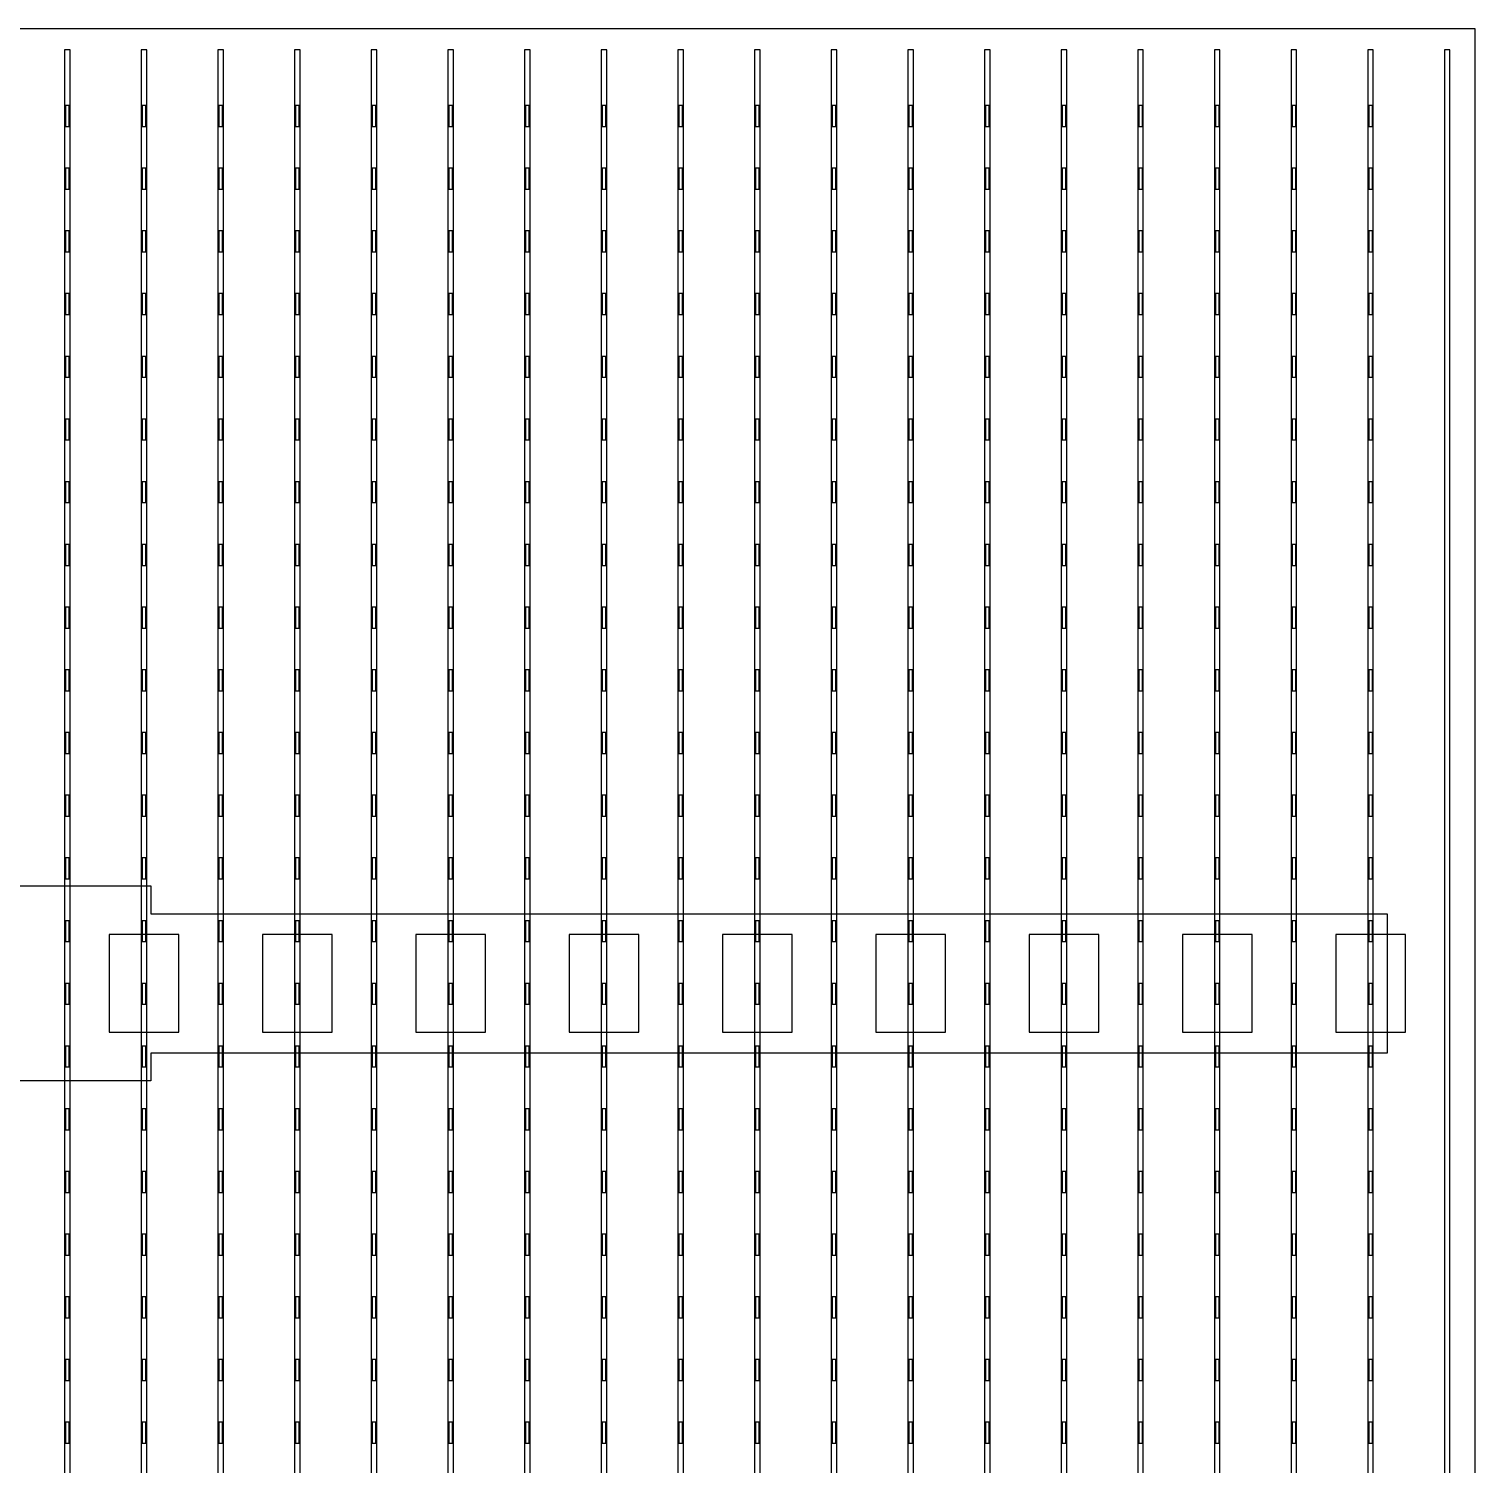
# Model space of a CAD drawing. Header units: millimetres. Extents: x -18 to 142, y -7 to 153.
# Drawn here: x 9.64 to 20.02, y 93.35 to 103.65 of the extents above; entities that cross this region are included whole.
import ezdxf

# ---------------------------------------------------------------- set-up
doc = ezdxf.new("R2010")
doc.units = ezdxf.units.MM
for name, color, linetype in [('BUSBARS', 3, 'Continuous'), ('CONTACT_PADS', 2, 'Continuous'), ('FINGERS', 1, 'Continuous'), ('INSULATION', 2, 'Continuous')]:
    doc.layers.add(name, color=color, linetype=linetype)

msp = doc.modelspace()

# ---------------------------------------------------------------- linework, layer by layer
at = {"layer": 'BUSBARS'}
msp.add_lwpolyline([(19.39, 97.3), (19.39, 96.3), (10.52, 96.3), (10.52, 96.1), (9.32, 96.1), (9.32, 96.3), (0.45, 96.3), (0.45, 97.3), (9.32, 97.3), (9.32, 97.5), (10.52, 97.5), (10.52, 97.3), (19.39, 97.3)], close=True, dxfattribs=at)
at = {"layer": 'CONTACT_PADS'}
for points in [[(9.933, 102.95), (9.933, 103.1), (9.908, 103.1), (9.908, 102.95), (9.933, 102.95)], [(10.483, 102.95), (10.483, 103.1), (10.458, 103.1), (10.458, 102.95), (10.483, 102.95)], [(11.033, 102.95), (11.033, 103.1), (11.008, 103.1), (11.008, 102.95), (11.033, 102.95)], [(11.583, 102.95), (11.583, 103.1), (11.558, 103.1), (11.558, 102.95), (11.583, 102.95)], [(12.133, 102.95), (12.133, 103.1), (12.108, 103.1), (12.108, 102.95), (12.133, 102.95)], [(12.683, 102.95), (12.683, 103.1), (12.658, 103.1), (12.658, 102.95), (12.683, 102.95)], [(13.233, 102.95), (13.233, 103.1), (13.208, 103.1), (13.208, 102.95), (13.233, 102.95)], [(13.783, 102.95), (13.783, 103.1), (13.758, 103.1), (13.758, 102.95), (13.783, 102.95)], [(14.333, 102.95), (14.333, 103.1), (14.308, 103.1), (14.308, 102.95), (14.333, 102.95)], [(14.883, 102.95), (14.883, 103.1), (14.858, 103.1), (14.858, 102.95), (14.883, 102.95)], [(15.433, 102.95), (15.433, 103.1), (15.408, 103.1), (15.408, 102.95), (15.433, 102.95)], [(15.983, 102.95), (15.983, 103.1), (15.958, 103.1), (15.958, 102.95), (15.983, 102.95)], [(16.533, 102.95), (16.533, 103.1), (16.508, 103.1), (16.508, 102.95), (16.533, 102.95)], [(17.083, 102.95), (17.083, 103.1), (17.058, 103.1), (17.058, 102.95), (17.083, 102.95)], [(17.633, 102.95), (17.633, 103.1), (17.608, 103.1), (17.608, 102.95), (17.633, 102.95)], [(18.183, 102.95), (18.183, 103.1), (18.158, 103.1), (18.158, 102.95), (18.183, 102.95)], [(18.733, 102.95), (18.733, 103.1), (18.708, 103.1), (18.708, 102.95), (18.733, 102.95)], [(19.283, 102.95), (19.283, 103.1), (19.258, 103.1), (19.258, 102.95), (19.283, 102.95)], [(9.933, 102.5), (9.933, 102.65), (9.908, 102.65), (9.908, 102.5), (9.933, 102.5)], [(10.483, 102.5), (10.483, 102.65), (10.458, 102.65), (10.458, 102.5), (10.483, 102.5)], [(11.033, 102.5), (11.033, 102.65), (11.008, 102.65), (11.008, 102.5), (11.033, 102.5)], [(11.583, 102.5), (11.583, 102.65), (11.558, 102.65), (11.558, 102.5), (11.583, 102.5)], [(12.133, 102.5), (12.133, 102.65), (12.108, 102.65), (12.108, 102.5), (12.133, 102.5)], [(12.683, 102.5), (12.683, 102.65), (12.658, 102.65), (12.658, 102.5), (12.683, 102.5)], [(13.233, 102.5), (13.233, 102.65), (13.208, 102.65), (13.208, 102.5), (13.233, 102.5)], [(13.783, 102.5), (13.783, 102.65), (13.758, 102.65), (13.758, 102.5), (13.783, 102.5)], [(14.333, 102.5), (14.333, 102.65), (14.308, 102.65), (14.308, 102.5), (14.333, 102.5)], [(14.883, 102.5), (14.883, 102.65), (14.858, 102.65), (14.858, 102.5), (14.883, 102.5)], [(15.433, 102.5), (15.433, 102.65), (15.408, 102.65), (15.408, 102.5), (15.433, 102.5)], [(15.983, 102.5), (15.983, 102.65), (15.958, 102.65), (15.958, 102.5), (15.983, 102.5)], [(16.533, 102.5), (16.533, 102.65), (16.508, 102.65), (16.508, 102.5), (16.533, 102.5)], [(17.083, 102.5), (17.083, 102.65), (17.058, 102.65), (17.058, 102.5), (17.083, 102.5)], [(17.633, 102.5), (17.633, 102.65), (17.608, 102.65), (17.608, 102.5), (17.633, 102.5)], [(18.183, 102.5), (18.183, 102.65), (18.158, 102.65), (18.158, 102.5), (18.183, 102.5)], [(18.733, 102.5), (18.733, 102.65), (18.708, 102.65), (18.708, 102.5), (18.733, 102.5)], [(19.283, 102.5), (19.283, 102.65), (19.258, 102.65), (19.258, 102.5), (19.283, 102.5)], [(9.933, 102.05), (9.933, 102.2), (9.908, 102.2), (9.908, 102.05), (9.933, 102.05)], [(10.483, 102.05), (10.483, 102.2), (10.458, 102.2), (10.458, 102.05), (10.483, 102.05)], [(11.033, 102.05), (11.033, 102.2), (11.008, 102.2), (11.008, 102.05), (11.033, 102.05)], [(11.583, 102.05), (11.583, 102.2), (11.558, 102.2), (11.558, 102.05), (11.583, 102.05)], [(12.133, 102.05), (12.133, 102.2), (12.108, 102.2), (12.108, 102.05), (12.133, 102.05)], [(12.683, 102.05), (12.683, 102.2), (12.658, 102.2), (12.658, 102.05), (12.683, 102.05)], [(13.233, 102.05), (13.233, 102.2), (13.208, 102.2), (13.208, 102.05), (13.233, 102.05)], [(13.783, 102.05), (13.783, 102.2), (13.758, 102.2), (13.758, 102.05), (13.783, 102.05)], [(14.333, 102.05), (14.333, 102.2), (14.308, 102.2), (14.308, 102.05), (14.333, 102.05)], [(14.883, 102.05), (14.883, 102.2), (14.858, 102.2), (14.858, 102.05), (14.883, 102.05)], [(15.433, 102.05), (15.433, 102.2), (15.408, 102.2), (15.408, 102.05), (15.433, 102.05)], [(15.983, 102.05), (15.983, 102.2), (15.958, 102.2), (15.958, 102.05), (15.983, 102.05)], [(16.533, 102.05), (16.533, 102.2), (16.508, 102.2), (16.508, 102.05), (16.533, 102.05)], [(17.083, 102.05), (17.083, 102.2), (17.058, 102.2), (17.058, 102.05), (17.083, 102.05)], [(17.633, 102.05), (17.633, 102.2), (17.608, 102.2), (17.608, 102.05), (17.633, 102.05)], [(18.183, 102.05), (18.183, 102.2), (18.158, 102.2), (18.158, 102.05), (18.183, 102.05)], [(18.733, 102.05), (18.733, 102.2), (18.708, 102.2), (18.708, 102.05), (18.733, 102.05)], [(19.283, 102.05), (19.283, 102.2), (19.258, 102.2), (19.258, 102.05), (19.283, 102.05)], [(9.933, 101.6), (9.933, 101.75), (9.908, 101.75), (9.908, 101.6), (9.933, 101.6)], [(10.483, 101.6), (10.483, 101.75), (10.458, 101.75), (10.458, 101.6), (10.483, 101.6)], [(11.033, 101.6), (11.033, 101.75), (11.008, 101.75), (11.008, 101.6), (11.033, 101.6)], [(11.583, 101.6), (11.583, 101.75), (11.558, 101.75), (11.558, 101.6), (11.583, 101.6)], [(12.133, 101.6), (12.133, 101.75), (12.108, 101.75), (12.108, 101.6), (12.133, 101.6)], [(12.683, 101.6), (12.683, 101.75), (12.658, 101.75), (12.658, 101.6), (12.683, 101.6)], [(13.233, 101.6), (13.233, 101.75), (13.208, 101.75), (13.208, 101.6), (13.233, 101.6)], [(13.783, 101.6), (13.783, 101.75), (13.758, 101.75), (13.758, 101.6), (13.783, 101.6)], [(14.333, 101.6), (14.333, 101.75), (14.308, 101.75), (14.308, 101.6), (14.333, 101.6)], [(14.883, 101.6), (14.883, 101.75), (14.858, 101.75), (14.858, 101.6), (14.883, 101.6)], [(15.433, 101.6), (15.433, 101.75), (15.408, 101.75), (15.408, 101.6), (15.433, 101.6)], [(15.983, 101.6), (15.983, 101.75), (15.958, 101.75), (15.958, 101.6), (15.983, 101.6)], [(16.533, 101.6), (16.533, 101.75), (16.508, 101.75), (16.508, 101.6), (16.533, 101.6)], [(17.083, 101.6), (17.083, 101.75), (17.058, 101.75), (17.058, 101.6), (17.083, 101.6)], [(17.633, 101.6), (17.633, 101.75), (17.608, 101.75), (17.608, 101.6), (17.633, 101.6)], [(18.183, 101.6), (18.183, 101.75), (18.158, 101.75), (18.158, 101.6), (18.183, 101.6)], [(18.733, 101.6), (18.733, 101.75), (18.708, 101.75), (18.708, 101.6), (18.733, 101.6)], [(19.283, 101.6), (19.283, 101.75), (19.258, 101.75), (19.258, 101.6), (19.283, 101.6)], [(9.933, 101.15), (9.933, 101.3), (9.908, 101.3), (9.908, 101.15), (9.933, 101.15)], [(10.483, 101.15), (10.483, 101.3), (10.458, 101.3), (10.458, 101.15), (10.483, 101.15)], [(11.033, 101.15), (11.033, 101.3), (11.008, 101.3), (11.008, 101.15), (11.033, 101.15)], [(11.583, 101.15), (11.583, 101.3), (11.558, 101.3), (11.558, 101.15), (11.583, 101.15)], [(12.133, 101.15), (12.133, 101.3), (12.108, 101.3), (12.108, 101.15), (12.133, 101.15)], [(12.683, 101.15), (12.683, 101.3), (12.658, 101.3), (12.658, 101.15), (12.683, 101.15)], [(13.233, 101.15), (13.233, 101.3), (13.208, 101.3), (13.208, 101.15), (13.233, 101.15)], [(13.783, 101.15), (13.783, 101.3), (13.758, 101.3), (13.758, 101.15), (13.783, 101.15)], [(14.333, 101.15), (14.333, 101.3), (14.308, 101.3), (14.308, 101.15), (14.333, 101.15)], [(14.883, 101.15), (14.883, 101.3), (14.858, 101.3), (14.858, 101.15), (14.883, 101.15)], [(15.433, 101.15), (15.433, 101.3), (15.408, 101.3), (15.408, 101.15), (15.433, 101.15)], [(15.983, 101.15), (15.983, 101.3), (15.958, 101.3), (15.958, 101.15), (15.983, 101.15)], [(16.533, 101.15), (16.533, 101.3), (16.508, 101.3), (16.508, 101.15), (16.533, 101.15)], [(17.083, 101.15), (17.083, 101.3), (17.058, 101.3), (17.058, 101.15), (17.083, 101.15)], [(17.633, 101.15), (17.633, 101.3), (17.608, 101.3), (17.608, 101.15), (17.633, 101.15)], [(18.183, 101.15), (18.183, 101.3), (18.158, 101.3), (18.158, 101.15), (18.183, 101.15)], [(18.733, 101.15), (18.733, 101.3), (18.708, 101.3), (18.708, 101.15), (18.733, 101.15)], [(19.283, 101.15), (19.283, 101.3), (19.258, 101.3), (19.258, 101.15), (19.283, 101.15)], [(9.933, 100.7), (9.933, 100.85), (9.908, 100.85), (9.908, 100.7), (9.933, 100.7)], [(10.483, 100.7), (10.483, 100.85), (10.458, 100.85), (10.458, 100.7), (10.483, 100.7)], [(11.033, 100.7), (11.033, 100.85), (11.008, 100.85), (11.008, 100.7), (11.033, 100.7)], [(11.583, 100.7), (11.583, 100.85), (11.558, 100.85), (11.558, 100.7), (11.583, 100.7)], [(12.133, 100.7), (12.133, 100.85), (12.108, 100.85), (12.108, 100.7), (12.133, 100.7)], [(12.683, 100.7), (12.683, 100.85), (12.658, 100.85), (12.658, 100.7), (12.683, 100.7)], [(13.233, 100.7), (13.233, 100.85), (13.208, 100.85), (13.208, 100.7), (13.233, 100.7)], [(13.783, 100.7), (13.783, 100.85), (13.758, 100.85), (13.758, 100.7), (13.783, 100.7)], [(14.333, 100.7), (14.333, 100.85), (14.308, 100.85), (14.308, 100.7), (14.333, 100.7)], [(14.883, 100.7), (14.883, 100.85), (14.858, 100.85), (14.858, 100.7), (14.883, 100.7)], [(15.433, 100.7), (15.433, 100.85), (15.408, 100.85), (15.408, 100.7), (15.433, 100.7)], [(15.983, 100.7), (15.983, 100.85), (15.958, 100.85), (15.958, 100.7), (15.983, 100.7)], [(16.533, 100.7), (16.533, 100.85), (16.508, 100.85), (16.508, 100.7), (16.533, 100.7)], [(17.083, 100.7), (17.083, 100.85), (17.058, 100.85), (17.058, 100.7), (17.083, 100.7)], [(17.633, 100.7), (17.633, 100.85), (17.608, 100.85), (17.608, 100.7), (17.633, 100.7)], [(18.183, 100.7), (18.183, 100.85), (18.158, 100.85), (18.158, 100.7), (18.183, 100.7)], [(18.733, 100.7), (18.733, 100.85), (18.708, 100.85), (18.708, 100.7), (18.733, 100.7)], [(19.283, 100.7), (19.283, 100.85), (19.258, 100.85), (19.258, 100.7), (19.283, 100.7)], [(9.933, 100.25), (9.933, 100.4), (9.908, 100.4), (9.908, 100.25), (9.933, 100.25)], [(10.483, 100.25), (10.483, 100.4), (10.458, 100.4), (10.458, 100.25), (10.483, 100.25)], [(11.033, 100.25), (11.033, 100.4), (11.008, 100.4), (11.008, 100.25), (11.033, 100.25)], [(11.583, 100.25), (11.583, 100.4), (11.558, 100.4), (11.558, 100.25), (11.583, 100.25)], [(12.133, 100.25), (12.133, 100.4), (12.108, 100.4), (12.108, 100.25), (12.133, 100.25)], [(12.683, 100.25), (12.683, 100.4), (12.658, 100.4), (12.658, 100.25), (12.683, 100.25)], [(13.233, 100.25), (13.233, 100.4), (13.208, 100.4), (13.208, 100.25), (13.233, 100.25)], [(13.783, 100.25), (13.783, 100.4), (13.758, 100.4), (13.758, 100.25), (13.783, 100.25)], [(14.333, 100.25), (14.333, 100.4), (14.308, 100.4), (14.308, 100.25), (14.333, 100.25)], [(14.883, 100.25), (14.883, 100.4), (14.858, 100.4), (14.858, 100.25), (14.883, 100.25)], [(15.433, 100.25), (15.433, 100.4), (15.408, 100.4), (15.408, 100.25), (15.433, 100.25)], [(15.983, 100.25), (15.983, 100.4), (15.958, 100.4), (15.958, 100.25), (15.983, 100.25)], [(16.533, 100.25), (16.533, 100.4), (16.508, 100.4), (16.508, 100.25), (16.533, 100.25)], [(17.083, 100.25), (17.083, 100.4), (17.058, 100.4), (17.058, 100.25), (17.083, 100.25)], [(17.633, 100.25), (17.633, 100.4), (17.608, 100.4), (17.608, 100.25), (17.633, 100.25)], [(18.183, 100.25), (18.183, 100.4), (18.158, 100.4), (18.158, 100.25), (18.183, 100.25)], [(18.733, 100.25), (18.733, 100.4), (18.708, 100.4), (18.708, 100.25), (18.733, 100.25)], [(19.283, 100.25), (19.283, 100.4), (19.258, 100.4), (19.258, 100.25), (19.283, 100.25)], [(9.933, 99.8), (9.933, 99.95), (9.908, 99.95), (9.908, 99.8), (9.933, 99.8)], [(10.483, 99.8), (10.483, 99.95), (10.458, 99.95), (10.458, 99.8), (10.483, 99.8)], [(11.033, 99.8), (11.033, 99.95), (11.008, 99.95), (11.008, 99.8), (11.033, 99.8)], [(11.583, 99.8), (11.583, 99.95), (11.558, 99.95), (11.558, 99.8), (11.583, 99.8)], [(12.133, 99.8), (12.133, 99.95), (12.108, 99.95), (12.108, 99.8), (12.133, 99.8)], [(12.683, 99.8), (12.683, 99.95), (12.658, 99.95), (12.658, 99.8), (12.683, 99.8)], [(13.233, 99.8), (13.233, 99.95), (13.208, 99.95), (13.208, 99.8), (13.233, 99.8)], [(13.783, 99.8), (13.783, 99.95), (13.758, 99.95), (13.758, 99.8), (13.783, 99.8)], [(14.333, 99.8), (14.333, 99.95), (14.308, 99.95), (14.308, 99.8), (14.333, 99.8)], [(14.883, 99.8), (14.883, 99.95), (14.858, 99.95), (14.858, 99.8), (14.883, 99.8)], [(15.433, 99.8), (15.433, 99.95), (15.408, 99.95), (15.408, 99.8), (15.433, 99.8)], [(15.983, 99.8), (15.983, 99.95), (15.958, 99.95), (15.958, 99.8), (15.983, 99.8)], [(16.533, 99.8), (16.533, 99.95), (16.508, 99.95), (16.508, 99.8), (16.533, 99.8)], [(17.083, 99.8), (17.083, 99.95), (17.058, 99.95), (17.058, 99.8), (17.083, 99.8)], [(17.633, 99.8), (17.633, 99.95), (17.608, 99.95), (17.608, 99.8), (17.633, 99.8)], [(18.183, 99.8), (18.183, 99.95), (18.158, 99.95), (18.158, 99.8), (18.183, 99.8)], [(18.733, 99.8), (18.733, 99.95), (18.708, 99.95), (18.708, 99.8), (18.733, 99.8)], [(19.283, 99.8), (19.283, 99.95), (19.258, 99.95), (19.258, 99.8), (19.283, 99.8)], [(9.933, 99.35), (9.933, 99.5), (9.908, 99.5), (9.908, 99.35), (9.933, 99.35)], [(10.483, 99.35), (10.483, 99.5), (10.458, 99.5), (10.458, 99.35), (10.483, 99.35)], [(11.033, 99.35), (11.033, 99.5), (11.008, 99.5), (11.008, 99.35), (11.033, 99.35)], [(11.583, 99.35), (11.583, 99.5), (11.558, 99.5), (11.558, 99.35), (11.583, 99.35)], [(12.133, 99.35), (12.133, 99.5), (12.108, 99.5), (12.108, 99.35), (12.133, 99.35)], [(12.683, 99.35), (12.683, 99.5), (12.658, 99.5), (12.658, 99.35), (12.683, 99.35)], [(13.233, 99.35), (13.233, 99.5), (13.208, 99.5), (13.208, 99.35), (13.233, 99.35)], [(13.783, 99.35), (13.783, 99.5), (13.758, 99.5), (13.758, 99.35), (13.783, 99.35)], [(14.333, 99.35), (14.333, 99.5), (14.308, 99.5), (14.308, 99.35), (14.333, 99.35)], [(14.883, 99.35), (14.883, 99.5), (14.858, 99.5), (14.858, 99.35), (14.883, 99.35)], [(15.433, 99.35), (15.433, 99.5), (15.408, 99.5), (15.408, 99.35), (15.433, 99.35)], [(15.983, 99.35), (15.983, 99.5), (15.958, 99.5), (15.958, 99.35), (15.983, 99.35)], [(16.533, 99.35), (16.533, 99.5), (16.508, 99.5), (16.508, 99.35), (16.533, 99.35)], [(17.083, 99.35), (17.083, 99.5), (17.058, 99.5), (17.058, 99.35), (17.083, 99.35)], [(17.633, 99.35), (17.633, 99.5), (17.608, 99.5), (17.608, 99.35), (17.633, 99.35)], [(18.183, 99.35), (18.183, 99.5), (18.158, 99.5), (18.158, 99.35), (18.183, 99.35)], [(18.733, 99.35), (18.733, 99.5), (18.708, 99.5), (18.708, 99.35), (18.733, 99.35)], [(19.283, 99.35), (19.283, 99.5), (19.258, 99.5), (19.258, 99.35), (19.283, 99.35)], [(9.933, 98.9), (9.933, 99.05), (9.908, 99.05), (9.908, 98.9), (9.933, 98.9)], [(10.483, 98.9), (10.483, 99.05), (10.458, 99.05), (10.458, 98.9), (10.483, 98.9)], [(11.033, 98.9), (11.033, 99.05), (11.008, 99.05), (11.008, 98.9), (11.033, 98.9)], [(11.583, 98.9), (11.583, 99.05), (11.558, 99.05), (11.558, 98.9), (11.583, 98.9)], [(12.133, 98.9), (12.133, 99.05), (12.108, 99.05), (12.108, 98.9), (12.133, 98.9)], [(12.683, 98.9), (12.683, 99.05), (12.658, 99.05), (12.658, 98.9), (12.683, 98.9)], [(13.233, 98.9), (13.233, 99.05), (13.208, 99.05), (13.208, 98.9), (13.233, 98.9)], [(13.783, 98.9), (13.783, 99.05), (13.758, 99.05), (13.758, 98.9), (13.783, 98.9)], [(14.333, 98.9), (14.333, 99.05), (14.308, 99.05), (14.308, 98.9), (14.333, 98.9)], [(14.883, 98.9), (14.883, 99.05), (14.858, 99.05), (14.858, 98.9), (14.883, 98.9)], [(15.433, 98.9), (15.433, 99.05), (15.408, 99.05), (15.408, 98.9), (15.433, 98.9)], [(15.983, 98.9), (15.983, 99.05), (15.958, 99.05), (15.958, 98.9), (15.983, 98.9)], [(16.533, 98.9), (16.533, 99.05), (16.508, 99.05), (16.508, 98.9), (16.533, 98.9)], [(17.083, 98.9), (17.083, 99.05), (17.058, 99.05), (17.058, 98.9), (17.083, 98.9)], [(17.633, 98.9), (17.633, 99.05), (17.608, 99.05), (17.608, 98.9), (17.633, 98.9)], [(18.183, 98.9), (18.183, 99.05), (18.158, 99.05), (18.158, 98.9), (18.183, 98.9)], [(18.733, 98.9), (18.733, 99.05), (18.708, 99.05), (18.708, 98.9), (18.733, 98.9)], [(19.283, 98.9), (19.283, 99.05), (19.258, 99.05), (19.258, 98.9), (19.283, 98.9)], [(9.933, 98.45), (9.933, 98.6), (9.908, 98.6), (9.908, 98.45), (9.933, 98.45)], [(10.483, 98.45), (10.483, 98.6), (10.458, 98.6), (10.458, 98.45), (10.483, 98.45)], [(11.033, 98.45), (11.033, 98.6), (11.008, 98.6), (11.008, 98.45), (11.033, 98.45)], [(11.583, 98.45), (11.583, 98.6), (11.558, 98.6), (11.558, 98.45), (11.583, 98.45)], [(12.133, 98.45), (12.133, 98.6), (12.108, 98.6), (12.108, 98.45), (12.133, 98.45)], [(12.683, 98.45), (12.683, 98.6), (12.658, 98.6), (12.658, 98.45), (12.683, 98.45)], [(13.233, 98.45), (13.233, 98.6), (13.208, 98.6), (13.208, 98.45), (13.233, 98.45)], [(13.783, 98.45), (13.783, 98.6), (13.758, 98.6), (13.758, 98.45), (13.783, 98.45)], [(14.333, 98.45), (14.333, 98.6), (14.308, 98.6), (14.308, 98.45), (14.333, 98.45)], [(14.883, 98.45), (14.883, 98.6), (14.858, 98.6), (14.858, 98.45), (14.883, 98.45)], [(15.433, 98.45), (15.433, 98.6), (15.408, 98.6), (15.408, 98.45), (15.433, 98.45)], [(15.983, 98.45), (15.983, 98.6), (15.958, 98.6), (15.958, 98.45), (15.983, 98.45)], [(16.533, 98.45), (16.533, 98.6), (16.508, 98.6), (16.508, 98.45), (16.533, 98.45)], [(17.083, 98.45), (17.083, 98.6), (17.058, 98.6), (17.058, 98.45), (17.083, 98.45)], [(17.633, 98.45), (17.633, 98.6), (17.608, 98.6), (17.608, 98.45), (17.633, 98.45)], [(18.183, 98.45), (18.183, 98.6), (18.158, 98.6), (18.158, 98.45), (18.183, 98.45)], [(18.733, 98.45), (18.733, 98.6), (18.708, 98.6), (18.708, 98.45), (18.733, 98.45)], [(19.283, 98.45), (19.283, 98.6), (19.258, 98.6), (19.258, 98.45), (19.283, 98.45)], [(9.933, 98), (9.933, 98.15), (9.908, 98.15), (9.908, 98), (9.933, 98)], [(10.483, 98), (10.483, 98.15), (10.458, 98.15), (10.458, 98), (10.483, 98)], [(11.033, 98), (11.033, 98.15), (11.008, 98.15), (11.008, 98), (11.033, 98)], [(11.583, 98), (11.583, 98.15), (11.558, 98.15), (11.558, 98), (11.583, 98)], [(12.133, 98), (12.133, 98.15), (12.108, 98.15), (12.108, 98), (12.133, 98)], [(12.683, 98), (12.683, 98.15), (12.658, 98.15), (12.658, 98), (12.683, 98)], [(13.233, 98), (13.233, 98.15), (13.208, 98.15), (13.208, 98), (13.233, 98)], [(13.783, 98), (13.783, 98.15), (13.758, 98.15), (13.758, 98), (13.783, 98)], [(14.333, 98), (14.333, 98.15), (14.308, 98.15), (14.308, 98), (14.333, 98)], [(14.883, 98), (14.883, 98.15), (14.858, 98.15), (14.858, 98), (14.883, 98)], [(15.433, 98), (15.433, 98.15), (15.408, 98.15), (15.408, 98), (15.433, 98)], [(15.983, 98), (15.983, 98.15), (15.958, 98.15), (15.958, 98), (15.983, 98)], [(16.533, 98), (16.533, 98.15), (16.508, 98.15), (16.508, 98), (16.533, 98)], [(17.083, 98), (17.083, 98.15), (17.058, 98.15), (17.058, 98), (17.083, 98)], [(17.633, 98), (17.633, 98.15), (17.608, 98.15), (17.608, 98), (17.633, 98)], [(18.183, 98), (18.183, 98.15), (18.158, 98.15), (18.158, 98), (18.183, 98)], [(18.733, 98), (18.733, 98.15), (18.708, 98.15), (18.708, 98), (18.733, 98)], [(19.283, 98), (19.283, 98.15), (19.258, 98.15), (19.258, 98), (19.283, 98)], [(9.933, 97.55), (9.933, 97.7), (9.908, 97.7), (9.908, 97.55), (9.933, 97.55)], [(10.483, 97.55), (10.483, 97.7), (10.458, 97.7), (10.458, 97.55), (10.483, 97.55)], [(11.033, 97.55), (11.033, 97.7), (11.008, 97.7), (11.008, 97.55), (11.033, 97.55)], [(11.583, 97.55), (11.583, 97.7), (11.558, 97.7), (11.558, 97.55), (11.583, 97.55)], [(12.133, 97.55), (12.133, 97.7), (12.108, 97.7), (12.108, 97.55), (12.133, 97.55)], [(12.683, 97.55), (12.683, 97.7), (12.658, 97.7), (12.658, 97.55), (12.683, 97.55)], [(13.233, 97.55), (13.233, 97.7), (13.208, 97.7), (13.208, 97.55), (13.233, 97.55)], [(13.783, 97.55), (13.783, 97.7), (13.758, 97.7), (13.758, 97.55), (13.783, 97.55)], [(14.333, 97.55), (14.333, 97.7), (14.308, 97.7), (14.308, 97.55), (14.333, 97.55)], [(14.883, 97.55), (14.883, 97.7), (14.858, 97.7), (14.858, 97.55), (14.883, 97.55)], [(15.433, 97.55), (15.433, 97.7), (15.408, 97.7), (15.408, 97.55), (15.433, 97.55)], [(15.983, 97.55), (15.983, 97.7), (15.958, 97.7), (15.958, 97.55), (15.983, 97.55)], [(16.533, 97.55), (16.533, 97.7), (16.508, 97.7), (16.508, 97.55), (16.533, 97.55)], [(17.083, 97.55), (17.083, 97.7), (17.058, 97.7), (17.058, 97.55), (17.083, 97.55)], [(17.633, 97.55), (17.633, 97.7), (17.608, 97.7), (17.608, 97.55), (17.633, 97.55)], [(18.183, 97.55), (18.183, 97.7), (18.158, 97.7), (18.158, 97.55), (18.183, 97.55)], [(18.733, 97.55), (18.733, 97.7), (18.708, 97.7), (18.708, 97.55), (18.733, 97.55)], [(19.283, 97.55), (19.283, 97.7), (19.258, 97.7), (19.258, 97.55), (19.283, 97.55)], [(9.933, 97.1), (9.933, 97.25), (9.908, 97.25), (9.908, 97.1), (9.933, 97.1)], [(10.483, 97.1), (10.483, 97.25), (10.458, 97.25), (10.458, 97.1), (10.483, 97.1)], [(11.033, 97.1), (11.033, 97.25), (11.008, 97.25), (11.008, 97.1), (11.033, 97.1)], [(11.583, 97.1), (11.583, 97.25), (11.558, 97.25), (11.558, 97.1), (11.583, 97.1)], [(12.133, 97.1), (12.133, 97.25), (12.108, 97.25), (12.108, 97.1), (12.133, 97.1)], [(12.683, 97.1), (12.683, 97.25), (12.658, 97.25), (12.658, 97.1), (12.683, 97.1)], [(13.233, 97.1), (13.233, 97.25), (13.208, 97.25), (13.208, 97.1), (13.233, 97.1)], [(13.783, 97.1), (13.783, 97.25), (13.758, 97.25), (13.758, 97.1), (13.783, 97.1)], [(14.333, 97.1), (14.333, 97.25), (14.308, 97.25), (14.308, 97.1), (14.333, 97.1)], [(14.883, 97.1), (14.883, 97.25), (14.858, 97.25), (14.858, 97.1), (14.883, 97.1)], [(15.433, 97.1), (15.433, 97.25), (15.408, 97.25), (15.408, 97.1), (15.433, 97.1)], [(15.983, 97.1), (15.983, 97.25), (15.958, 97.25), (15.958, 97.1), (15.983, 97.1)], [(16.533, 97.1), (16.533, 97.25), (16.508, 97.25), (16.508, 97.1), (16.533, 97.1)], [(17.083, 97.1), (17.083, 97.25), (17.058, 97.25), (17.058, 97.1), (17.083, 97.1)], [(17.633, 97.1), (17.633, 97.25), (17.608, 97.25), (17.608, 97.1), (17.633, 97.1)], [(18.183, 97.1), (18.183, 97.25), (18.158, 97.25), (18.158, 97.1), (18.183, 97.1)], [(18.733, 97.1), (18.733, 97.25), (18.708, 97.25), (18.708, 97.1), (18.733, 97.1)], [(19.283, 97.1), (19.283, 97.25), (19.258, 97.25), (19.258, 97.1), (19.283, 97.1)], [(9.933, 96.65), (9.933, 96.8), (9.908, 96.8), (9.908, 96.65), (9.933, 96.65)], [(10.483, 96.65), (10.483, 96.8), (10.458, 96.8), (10.458, 96.65), (10.483, 96.65)], [(11.033, 96.65), (11.033, 96.8), (11.008, 96.8), (11.008, 96.65), (11.033, 96.65)], [(11.583, 96.65), (11.583, 96.8), (11.558, 96.8), (11.558, 96.65), (11.583, 96.65)], [(12.133, 96.65), (12.133, 96.8), (12.108, 96.8), (12.108, 96.65), (12.133, 96.65)], [(12.683, 96.65), (12.683, 96.8), (12.658, 96.8), (12.658, 96.65), (12.683, 96.65)], [(13.233, 96.65), (13.233, 96.8), (13.208, 96.8), (13.208, 96.65), (13.233, 96.65)], [(13.783, 96.65), (13.783, 96.8), (13.758, 96.8), (13.758, 96.65), (13.783, 96.65)], [(14.333, 96.65), (14.333, 96.8), (14.308, 96.8), (14.308, 96.65), (14.333, 96.65)], [(14.883, 96.65), (14.883, 96.8), (14.858, 96.8), (14.858, 96.65), (14.883, 96.65)], [(15.433, 96.65), (15.433, 96.8), (15.408, 96.8), (15.408, 96.65), (15.433, 96.65)], [(15.983, 96.65), (15.983, 96.8), (15.958, 96.8), (15.958, 96.65), (15.983, 96.65)], [(16.533, 96.65), (16.533, 96.8), (16.508, 96.8), (16.508, 96.65), (16.533, 96.65)], [(17.083, 96.65), (17.083, 96.8), (17.058, 96.8), (17.058, 96.65), (17.083, 96.65)], [(17.633, 96.65), (17.633, 96.8), (17.608, 96.8), (17.608, 96.65), (17.633, 96.65)], [(18.183, 96.65), (18.183, 96.8), (18.158, 96.8), (18.158, 96.65), (18.183, 96.65)], [(18.733, 96.65), (18.733, 96.8), (18.708, 96.8), (18.708, 96.65), (18.733, 96.65)], [(19.283, 96.65), (19.283, 96.8), (19.258, 96.8), (19.258, 96.65), (19.283, 96.65)], [(9.933, 96.2), (9.933, 96.35), (9.908, 96.35), (9.908, 96.2), (9.933, 96.2)], [(10.483, 96.2), (10.483, 96.35), (10.458, 96.35), (10.458, 96.2), (10.483, 96.2)], [(11.033, 96.2), (11.033, 96.35), (11.008, 96.35), (11.008, 96.2), (11.033, 96.2)], [(11.583, 96.2), (11.583, 96.35), (11.558, 96.35), (11.558, 96.2), (11.583, 96.2)], [(12.133, 96.2), (12.133, 96.35), (12.108, 96.35), (12.108, 96.2), (12.133, 96.2)], [(12.683, 96.2), (12.683, 96.35), (12.658, 96.35), (12.658, 96.2), (12.683, 96.2)], [(13.233, 96.2), (13.233, 96.35), (13.208, 96.35), (13.208, 96.2), (13.233, 96.2)], [(13.783, 96.2), (13.783, 96.35), (13.758, 96.35), (13.758, 96.2), (13.783, 96.2)], [(14.333, 96.2), (14.333, 96.35), (14.308, 96.35), (14.308, 96.2), (14.333, 96.2)], [(14.883, 96.2), (14.883, 96.35), (14.858, 96.35), (14.858, 96.2), (14.883, 96.2)], [(15.433, 96.2), (15.433, 96.35), (15.408, 96.35), (15.408, 96.2), (15.433, 96.2)], [(15.983, 96.2), (15.983, 96.35), (15.958, 96.35), (15.958, 96.2), (15.983, 96.2)], [(16.533, 96.2), (16.533, 96.35), (16.508, 96.35), (16.508, 96.2), (16.533, 96.2)], [(17.083, 96.2), (17.083, 96.35), (17.058, 96.35), (17.058, 96.2), (17.083, 96.2)], [(17.633, 96.2), (17.633, 96.35), (17.608, 96.35), (17.608, 96.2), (17.633, 96.2)], [(18.183, 96.2), (18.183, 96.35), (18.158, 96.35), (18.158, 96.2), (18.183, 96.2)], [(18.733, 96.2), (18.733, 96.35), (18.708, 96.35), (18.708, 96.2), (18.733, 96.2)], [(19.283, 96.2), (19.283, 96.35), (19.258, 96.35), (19.258, 96.2), (19.283, 96.2)], [(9.933, 95.75), (9.933, 95.9), (9.908, 95.9), (9.908, 95.75), (9.933, 95.75)], [(10.483, 95.75), (10.483, 95.9), (10.458, 95.9), (10.458, 95.75), (10.483, 95.75)], [(11.033, 95.75), (11.033, 95.9), (11.008, 95.9), (11.008, 95.75), (11.033, 95.75)], [(11.583, 95.75), (11.583, 95.9), (11.558, 95.9), (11.558, 95.75), (11.583, 95.75)], [(12.133, 95.75), (12.133, 95.9), (12.108, 95.9), (12.108, 95.75), (12.133, 95.75)], [(12.683, 95.75), (12.683, 95.9), (12.658, 95.9), (12.658, 95.75), (12.683, 95.75)], [(13.233, 95.75), (13.233, 95.9), (13.208, 95.9), (13.208, 95.75), (13.233, 95.75)], [(13.783, 95.75), (13.783, 95.9), (13.758, 95.9), (13.758, 95.75), (13.783, 95.75)], [(14.333, 95.75), (14.333, 95.9), (14.308, 95.9), (14.308, 95.75), (14.333, 95.75)], [(14.883, 95.75), (14.883, 95.9), (14.858, 95.9), (14.858, 95.75), (14.883, 95.75)], [(15.433, 95.75), (15.433, 95.9), (15.408, 95.9), (15.408, 95.75), (15.433, 95.75)], [(15.983, 95.75), (15.983, 95.9), (15.958, 95.9), (15.958, 95.75), (15.983, 95.75)], [(16.533, 95.75), (16.533, 95.9), (16.508, 95.9), (16.508, 95.75), (16.533, 95.75)], [(17.083, 95.75), (17.083, 95.9), (17.058, 95.9), (17.058, 95.75), (17.083, 95.75)], [(17.633, 95.75), (17.633, 95.9), (17.608, 95.9), (17.608, 95.75), (17.633, 95.75)], [(18.183, 95.75), (18.183, 95.9), (18.158, 95.9), (18.158, 95.75), (18.183, 95.75)], [(18.733, 95.75), (18.733, 95.9), (18.708, 95.9), (18.708, 95.75), (18.733, 95.75)], [(19.283, 95.75), (19.283, 95.9), (19.258, 95.9), (19.258, 95.75), (19.283, 95.75)], [(9.933, 95.3), (9.933, 95.45), (9.908, 95.45), (9.908, 95.3), (9.933, 95.3)], [(10.483, 95.3), (10.483, 95.45), (10.458, 95.45), (10.458, 95.3), (10.483, 95.3)], [(11.033, 95.3), (11.033, 95.45), (11.008, 95.45), (11.008, 95.3), (11.033, 95.3)], [(11.583, 95.3), (11.583, 95.45), (11.558, 95.45), (11.558, 95.3), (11.583, 95.3)], [(12.133, 95.3), (12.133, 95.45), (12.108, 95.45), (12.108, 95.3), (12.133, 95.3)], [(12.683, 95.3), (12.683, 95.45), (12.658, 95.45), (12.658, 95.3), (12.683, 95.3)], [(13.233, 95.3), (13.233, 95.45), (13.208, 95.45), (13.208, 95.3), (13.233, 95.3)], [(13.783, 95.3), (13.783, 95.45), (13.758, 95.45), (13.758, 95.3), (13.783, 95.3)], [(14.333, 95.3), (14.333, 95.45), (14.308, 95.45), (14.308, 95.3), (14.333, 95.3)], [(14.883, 95.3), (14.883, 95.45), (14.858, 95.45), (14.858, 95.3), (14.883, 95.3)], [(15.433, 95.3), (15.433, 95.45), (15.408, 95.45), (15.408, 95.3), (15.433, 95.3)], [(15.983, 95.3), (15.983, 95.45), (15.958, 95.45), (15.958, 95.3), (15.983, 95.3)], [(16.533, 95.3), (16.533, 95.45), (16.508, 95.45), (16.508, 95.3), (16.533, 95.3)], [(17.083, 95.3), (17.083, 95.45), (17.058, 95.45), (17.058, 95.3), (17.083, 95.3)], [(17.633, 95.3), (17.633, 95.45), (17.608, 95.45), (17.608, 95.3), (17.633, 95.3)], [(18.183, 95.3), (18.183, 95.45), (18.158, 95.45), (18.158, 95.3), (18.183, 95.3)], [(18.733, 95.3), (18.733, 95.45), (18.708, 95.45), (18.708, 95.3), (18.733, 95.3)], [(19.283, 95.3), (19.283, 95.45), (19.258, 95.45), (19.258, 95.3), (19.283, 95.3)], [(9.933, 94.85), (9.933, 95), (9.908, 95), (9.908, 94.85), (9.933, 94.85)], [(10.483, 94.85), (10.483, 95), (10.458, 95), (10.458, 94.85), (10.483, 94.85)], [(11.033, 94.85), (11.033, 95), (11.008, 95), (11.008, 94.85), (11.033, 94.85)], [(11.583, 94.85), (11.583, 95), (11.558, 95), (11.558, 94.85), (11.583, 94.85)], [(12.133, 94.85), (12.133, 95), (12.108, 95), (12.108, 94.85), (12.133, 94.85)], [(12.683, 94.85), (12.683, 95), (12.658, 95), (12.658, 94.85), (12.683, 94.85)], [(13.233, 94.85), (13.233, 95), (13.208, 95), (13.208, 94.85), (13.233, 94.85)], [(13.783, 94.85), (13.783, 95), (13.758, 95), (13.758, 94.85), (13.783, 94.85)], [(14.333, 94.85), (14.333, 95), (14.308, 95), (14.308, 94.85), (14.333, 94.85)], [(14.883, 94.85), (14.883, 95), (14.858, 95), (14.858, 94.85), (14.883, 94.85)], [(15.433, 94.85), (15.433, 95), (15.408, 95), (15.408, 94.85), (15.433, 94.85)], [(15.983, 94.85), (15.983, 95), (15.958, 95), (15.958, 94.85), (15.983, 94.85)], [(16.533, 94.85), (16.533, 95), (16.508, 95), (16.508, 94.85), (16.533, 94.85)], [(17.083, 94.85), (17.083, 95), (17.058, 95), (17.058, 94.85), (17.083, 94.85)], [(17.633, 94.85), (17.633, 95), (17.608, 95), (17.608, 94.85), (17.633, 94.85)], [(18.183, 94.85), (18.183, 95), (18.158, 95), (18.158, 94.85), (18.183, 94.85)], [(18.733, 94.85), (18.733, 95), (18.708, 95), (18.708, 94.85), (18.733, 94.85)], [(19.283, 94.85), (19.283, 95), (19.258, 95), (19.258, 94.85), (19.283, 94.85)], [(9.933, 94.4), (9.933, 94.55), (9.908, 94.55), (9.908, 94.4), (9.933, 94.4)], [(10.483, 94.4), (10.483, 94.55), (10.458, 94.55), (10.458, 94.4), (10.483, 94.4)], [(11.033, 94.4), (11.033, 94.55), (11.008, 94.55), (11.008, 94.4), (11.033, 94.4)], [(11.583, 94.4), (11.583, 94.55), (11.558, 94.55), (11.558, 94.4), (11.583, 94.4)], [(12.133, 94.4), (12.133, 94.55), (12.108, 94.55), (12.108, 94.4), (12.133, 94.4)], [(12.683, 94.4), (12.683, 94.55), (12.658, 94.55), (12.658, 94.4), (12.683, 94.4)], [(13.233, 94.4), (13.233, 94.55), (13.208, 94.55), (13.208, 94.4), (13.233, 94.4)], [(13.783, 94.4), (13.783, 94.55), (13.758, 94.55), (13.758, 94.4), (13.783, 94.4)], [(14.333, 94.4), (14.333, 94.55), (14.308, 94.55), (14.308, 94.4), (14.333, 94.4)], [(14.883, 94.4), (14.883, 94.55), (14.858, 94.55), (14.858, 94.4), (14.883, 94.4)], [(15.433, 94.4), (15.433, 94.55), (15.408, 94.55), (15.408, 94.4), (15.433, 94.4)], [(15.983, 94.4), (15.983, 94.55), (15.958, 94.55), (15.958, 94.4), (15.983, 94.4)], [(16.533, 94.4), (16.533, 94.55), (16.508, 94.55), (16.508, 94.4), (16.533, 94.4)], [(17.083, 94.4), (17.083, 94.55), (17.058, 94.55), (17.058, 94.4), (17.083, 94.4)], [(17.633, 94.4), (17.633, 94.55), (17.608, 94.55), (17.608, 94.4), (17.633, 94.4)], [(18.183, 94.4), (18.183, 94.55), (18.158, 94.55), (18.158, 94.4), (18.183, 94.4)], [(18.733, 94.4), (18.733, 94.55), (18.708, 94.55), (18.708, 94.4), (18.733, 94.4)], [(19.283, 94.4), (19.283, 94.55), (19.258, 94.55), (19.258, 94.4), (19.283, 94.4)], [(9.933, 93.95), (9.933, 94.1), (9.908, 94.1), (9.908, 93.95), (9.933, 93.95)], [(10.483, 93.95), (10.483, 94.1), (10.458, 94.1), (10.458, 93.95), (10.483, 93.95)], [(11.033, 93.95), (11.033, 94.1), (11.008, 94.1), (11.008, 93.95), (11.033, 93.95)], [(11.583, 93.95), (11.583, 94.1), (11.558, 94.1), (11.558, 93.95), (11.583, 93.95)], [(12.133, 93.95), (12.133, 94.1), (12.108, 94.1), (12.108, 93.95), (12.133, 93.95)], [(12.683, 93.95), (12.683, 94.1), (12.658, 94.1), (12.658, 93.95), (12.683, 93.95)], [(13.233, 93.95), (13.233, 94.1), (13.208, 94.1), (13.208, 93.95), (13.233, 93.95)], [(13.783, 93.95), (13.783, 94.1), (13.758, 94.1), (13.758, 93.95), (13.783, 93.95)], [(14.333, 93.95), (14.333, 94.1), (14.308, 94.1), (14.308, 93.95), (14.333, 93.95)], [(14.883, 93.95), (14.883, 94.1), (14.858, 94.1), (14.858, 93.95), (14.883, 93.95)], [(15.433, 93.95), (15.433, 94.1), (15.408, 94.1), (15.408, 93.95), (15.433, 93.95)], [(15.983, 93.95), (15.983, 94.1), (15.958, 94.1), (15.958, 93.95), (15.983, 93.95)], [(16.533, 93.95), (16.533, 94.1), (16.508, 94.1), (16.508, 93.95), (16.533, 93.95)], [(17.083, 93.95), (17.083, 94.1), (17.058, 94.1), (17.058, 93.95), (17.083, 93.95)], [(17.633, 93.95), (17.633, 94.1), (17.608, 94.1), (17.608, 93.95), (17.633, 93.95)], [(18.183, 93.95), (18.183, 94.1), (18.158, 94.1), (18.158, 93.95), (18.183, 93.95)], [(18.733, 93.95), (18.733, 94.1), (18.708, 94.1), (18.708, 93.95), (18.733, 93.95)], [(19.283, 93.95), (19.283, 94.1), (19.258, 94.1), (19.258, 93.95), (19.283, 93.95)], [(9.933, 93.5), (9.933, 93.65), (9.908, 93.65), (9.908, 93.5), (9.933, 93.5)], [(10.483, 93.5), (10.483, 93.65), (10.458, 93.65), (10.458, 93.5), (10.483, 93.5)], [(11.033, 93.5), (11.033, 93.65), (11.008, 93.65), (11.008, 93.5), (11.033, 93.5)], [(11.583, 93.5), (11.583, 93.65), (11.558, 93.65), (11.558, 93.5), (11.583, 93.5)], [(12.133, 93.5), (12.133, 93.65), (12.108, 93.65), (12.108, 93.5), (12.133, 93.5)], [(12.683, 93.5), (12.683, 93.65), (12.658, 93.65), (12.658, 93.5), (12.683, 93.5)], [(13.233, 93.5), (13.233, 93.65), (13.208, 93.65), (13.208, 93.5), (13.233, 93.5)], [(13.783, 93.5), (13.783, 93.65), (13.758, 93.65), (13.758, 93.5), (13.783, 93.5)], [(14.333, 93.5), (14.333, 93.65), (14.308, 93.65), (14.308, 93.5), (14.333, 93.5)], [(14.883, 93.5), (14.883, 93.65), (14.858, 93.65), (14.858, 93.5), (14.883, 93.5)], [(15.433, 93.5), (15.433, 93.65), (15.408, 93.65), (15.408, 93.5), (15.433, 93.5)], [(15.983, 93.5), (15.983, 93.65), (15.958, 93.65), (15.958, 93.5), (15.983, 93.5)], [(16.533, 93.5), (16.533, 93.65), (16.508, 93.65), (16.508, 93.5), (16.533, 93.5)], [(17.083, 93.5), (17.083, 93.65), (17.058, 93.65), (17.058, 93.5), (17.083, 93.5)], [(17.633, 93.5), (17.633, 93.65), (17.608, 93.65), (17.608, 93.5), (17.633, 93.5)], [(18.183, 93.5), (18.183, 93.65), (18.158, 93.65), (18.158, 93.5), (18.183, 93.5)], [(18.733, 93.5), (18.733, 93.65), (18.708, 93.65), (18.708, 93.5), (18.733, 93.5)], [(19.283, 93.5), (19.283, 93.65), (19.258, 93.65), (19.258, 93.5), (19.283, 93.5)]]:
    msp.add_lwpolyline(points, close=True, dxfattribs=at)
at = {"layer": 'FINGERS'}
for points in [[(9.94, 83.6), (9.94, 103.5), (9.9, 103.5), (9.9, 83.6), (9.94, 83.6)], [(10.49, 83.6), (10.49, 103.5), (10.45, 103.5), (10.45, 83.6), (10.49, 83.6)], [(11.04, 83.6), (11.04, 103.5), (11, 103.5), (11, 83.6), (11.04, 83.6)], [(11.59, 83.6), (11.59, 103.5), (11.55, 103.5), (11.55, 83.6), (11.59, 83.6)], [(12.14, 83.6), (12.14, 103.5), (12.1, 103.5), (12.1, 83.6), (12.14, 83.6)], [(12.69, 83.6), (12.69, 103.5), (12.65, 103.5), (12.65, 83.6), (12.69, 83.6)], [(13.24, 83.6), (13.24, 103.5), (13.2, 103.5), (13.2, 83.6), (13.24, 83.6)], [(13.79, 83.6), (13.79, 103.5), (13.75, 103.5), (13.75, 83.6), (13.79, 83.6)], [(14.34, 83.6), (14.34, 103.5), (14.3, 103.5), (14.3, 83.6), (14.34, 83.6)], [(14.89, 83.6), (14.89, 103.5), (14.85, 103.5), (14.85, 83.6), (14.89, 83.6)], [(15.44, 83.6), (15.44, 103.5), (15.4, 103.5), (15.4, 83.6), (15.44, 83.6)], [(15.99, 83.6), (15.99, 103.5), (15.95, 103.5), (15.95, 83.6), (15.99, 83.6)], [(16.54, 83.6), (16.54, 103.5), (16.5, 103.5), (16.5, 83.6), (16.54, 83.6)], [(17.09, 83.6), (17.09, 103.5), (17.05, 103.5), (17.05, 83.6), (17.09, 83.6)], [(17.64, 83.6), (17.64, 103.5), (17.6, 103.5), (17.6, 83.6), (17.64, 83.6)], [(18.19, 83.6), (18.19, 103.5), (18.15, 103.5), (18.15, 83.6), (18.19, 83.6)], [(18.74, 83.6), (18.74, 103.5), (18.7, 103.5), (18.7, 83.6), (18.74, 83.6)], [(19.29, 83.6), (19.29, 103.5), (19.25, 103.5), (19.25, 83.6), (19.29, 83.6)], [(19.84, 83.6), (19.84, 103.5), (19.8, 103.5), (19.8, 83.6), (19.84, 83.6)]]:
    msp.add_lwpolyline(points, close=True, dxfattribs=at)
at = {"layer": 'INSULATION'}
for points in [[(20.02, 83.45), (20.02, 103.65), (-0.18, 103.65), (-0.18, 83.45), (20.02, 83.45)], [(10.72, 96.45), (10.72, 97.15), (10.22, 97.15), (10.22, 96.45), (10.72, 96.45)], [(11.82, 96.45), (11.82, 97.15), (11.32, 97.15), (11.32, 96.45), (11.82, 96.45)], [(12.92, 96.45), (12.92, 97.15), (12.42, 97.15), (12.42, 96.45), (12.92, 96.45)], [(14.02, 96.45), (14.02, 97.15), (13.52, 97.15), (13.52, 96.45), (14.02, 96.45)], [(15.12, 96.45), (15.12, 97.15), (14.62, 97.15), (14.62, 96.45), (15.12, 96.45)], [(16.22, 96.45), (16.22, 97.15), (15.72, 97.15), (15.72, 96.45), (16.22, 96.45)], [(17.32, 96.45), (17.32, 97.15), (16.82, 97.15), (16.82, 96.45), (17.32, 96.45)], [(18.42, 96.45), (18.42, 97.15), (17.92, 97.15), (17.92, 96.45), (18.42, 96.45)], [(19.52, 96.45), (19.52, 97.15), (19.02, 97.15), (19.02, 96.45), (19.52, 96.45)]]:
    msp.add_lwpolyline(points, close=True, dxfattribs=at)

doc.saveas('drawing.dxf')
